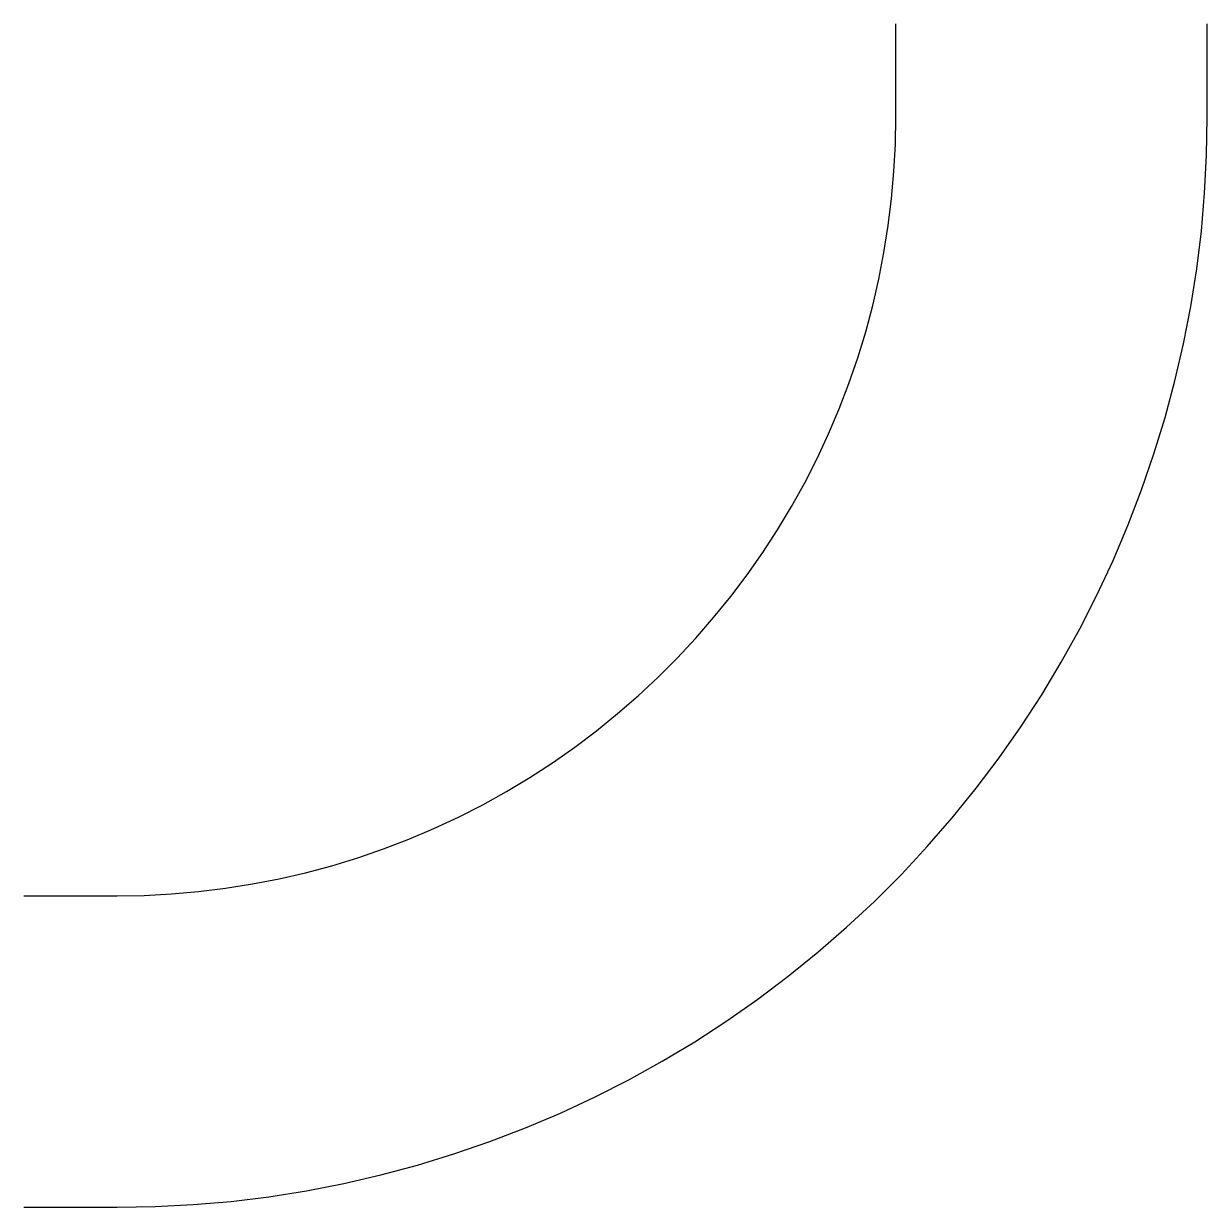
# Model space of a CAD drawing. Header units: millimetres. Extents: x 4800 to 7333, y 2667 to 5200.
import ezdxf

# ---------------------------------------------------------------- set-up
doc = ezdxf.new("R2010")
doc.units = ezdxf.units.MM

msp = doc.modelspace()

# ---------------------------------------------------------------- linework, layer by layer
for points in [[(4800, 3333.3), (5000, 3333.3), (5058.2, 3334.3), (5116.3, 3337.4), (5174.2, 3342.5), (5232, 3349.6), (5289.4, 3358.7), (5346.5, 3369.8), (5403.2, 3382.8), (5459.4, 3397.9), (5515, 3414.9), (5570, 3433.8), (5624.3, 3454.7), (5677.9, 3477.4), (5730.6, 3502), (5782.5, 3528.4), (5833.3, 3556.6), (5883.2, 3586.6), (5932, 3618.3), (5979.6, 3651.6), (6026.1, 3686.6), (6071.3, 3723.3), (6115.2, 3761.4), (6157.8, 3801.1), (6198.9, 3842.2), (6238.6, 3884.8), (6276.7, 3928.7), (6313.4, 3973.9), (6348.4, 4020.4), (6381.7, 4068), (6413.4, 4116.8), (6443.4, 4166.7), (6471.6, 4217.5), (6498, 4269.4), (6522.6, 4322.1), (6545.3, 4375.7), (6566.2, 4430), (6585.1, 4485), (6602.1, 4540.6), (6617.2, 4596.8), (6630.2, 4653.5), (6641.3, 4710.6), (6650.4, 4768), (6657.5, 4825.8), (6662.6, 4883.7), (6665.7, 4941.8), (6666.7, 5000), (6666.7, 5200)], [(4800, 2666.7), (5000, 2666.7), (5081.4, 2668.1), (5162.8, 2672.4), (5243.9, 2679.4), (5324.7, 2689.4), (5405.2, 2702.1), (5485.1, 2717.7), (5564.5, 2736), (5643.2, 2757.1), (5721, 2780.9), (5798, 2807.4), (5874.1, 2836.6), (5949.1, 2868.4), (6022.9, 2902.8), (6095.4, 2939.8), (6166.7, 2979.3), (6236.5, 3021.2), (6304.8, 3065.6), (6371.5, 3112.3), (6436.5, 3161.3), (6499.8, 3212.6), (6561.3, 3266), (6620.9, 3321.5), (6678.5, 3379.1), (6734, 3438.7), (6787.4, 3500.2), (6838.7, 3563.5), (6887.7, 3628.5), (6934.4, 3695.2), (6978.8, 3763.5), (7020.7, 3833.3), (7060.2, 3904.6), (7097.2, 3977.1), (7131.6, 4050.9), (7163.4, 4125.9), (7192.6, 4202), (7219.1, 4279), (7242.9, 4356.8), (7264, 4435.5), (7282.3, 4514.9), (7297.9, 4594.8), (7310.6, 4675.3), (7320.6, 4756.1), (7327.6, 4837.2), (7331.9, 4918.6), (7333.3, 5000), (7333.3, 5200)]]:
    msp.add_lwpolyline(points)

doc.saveas('drawing.dxf')
